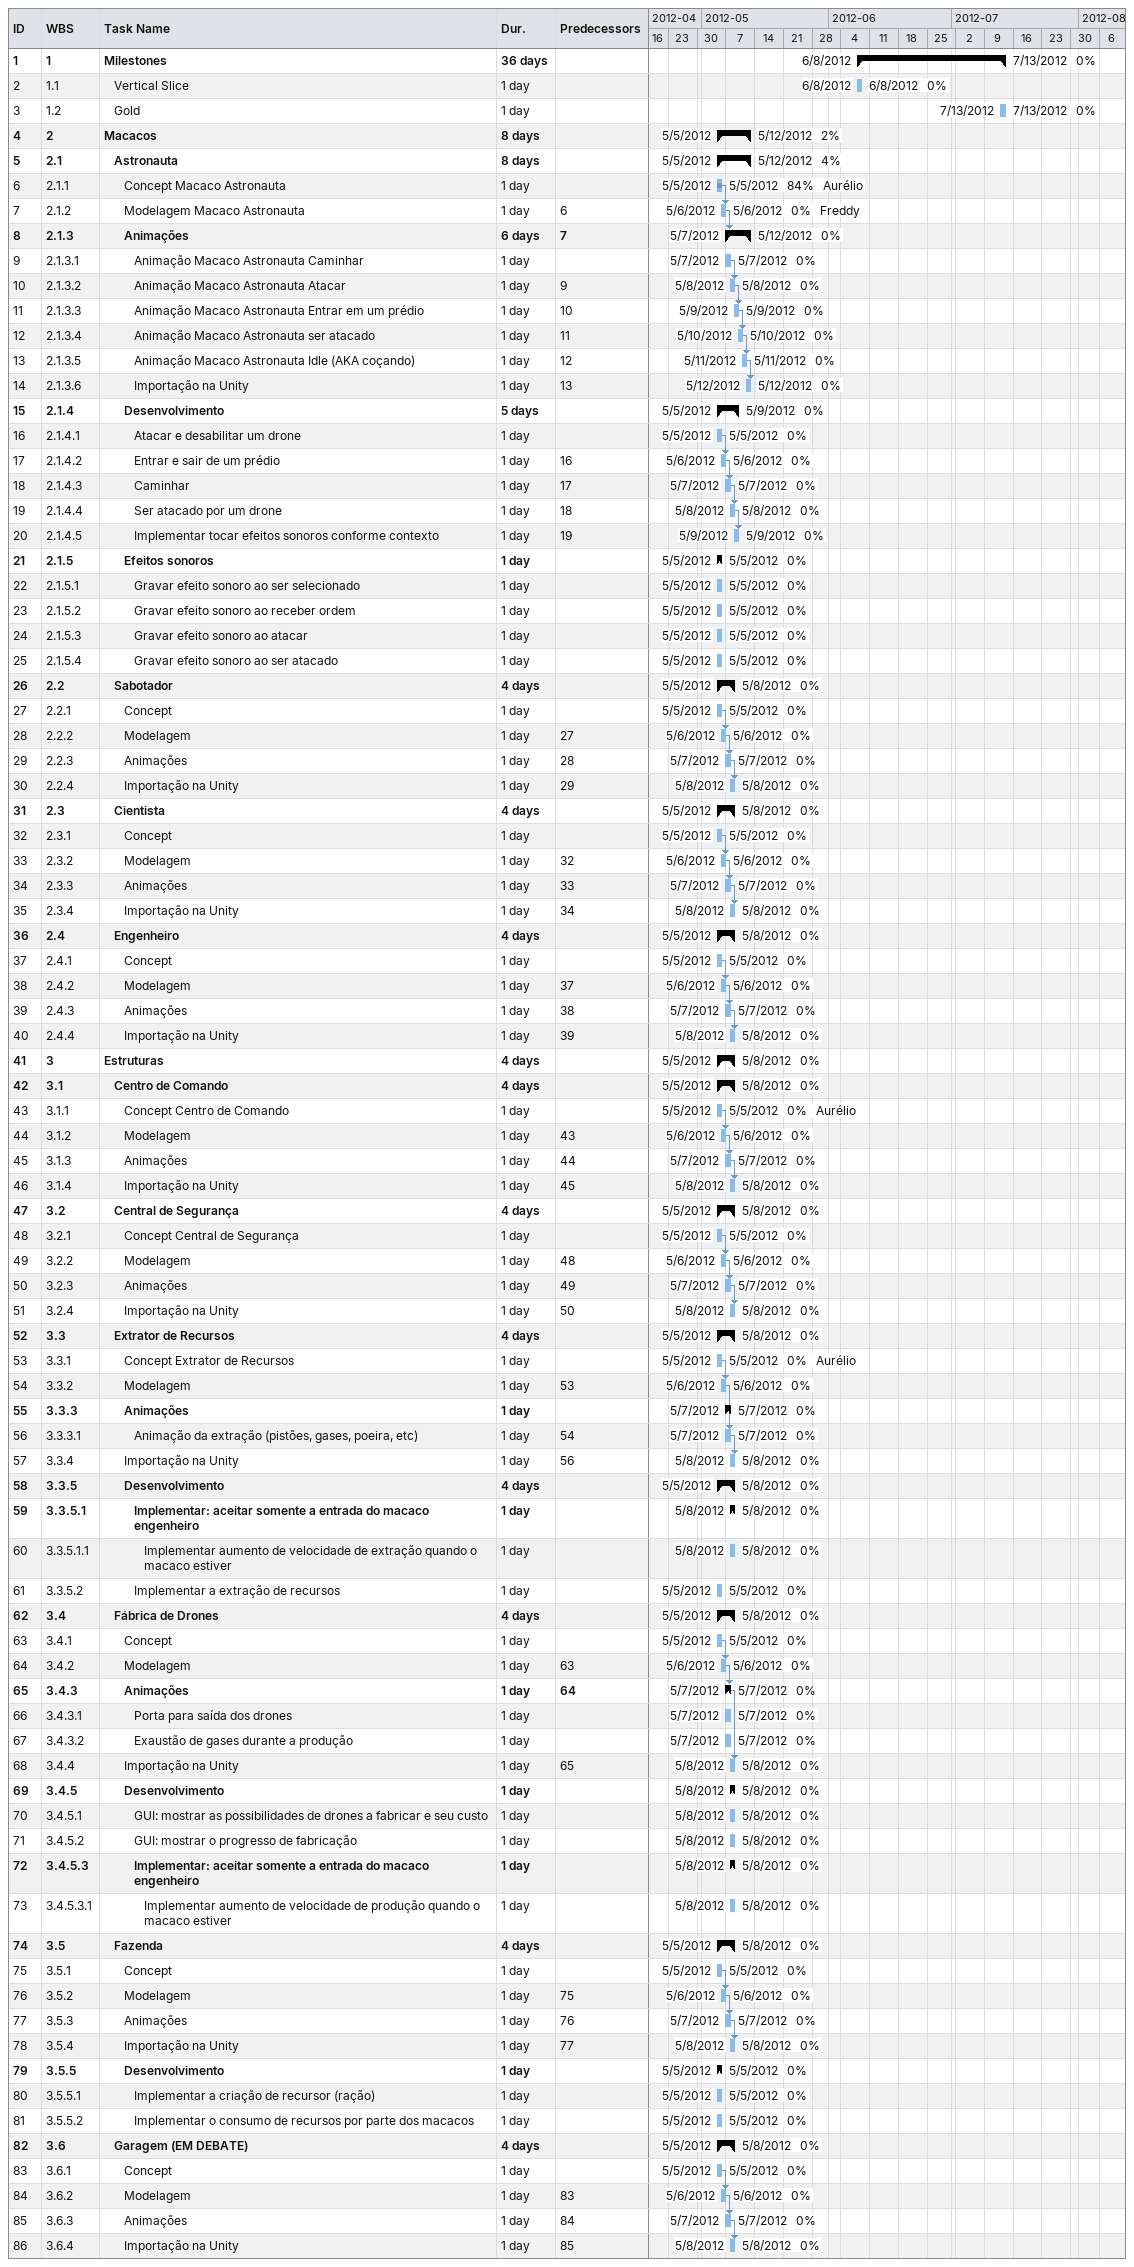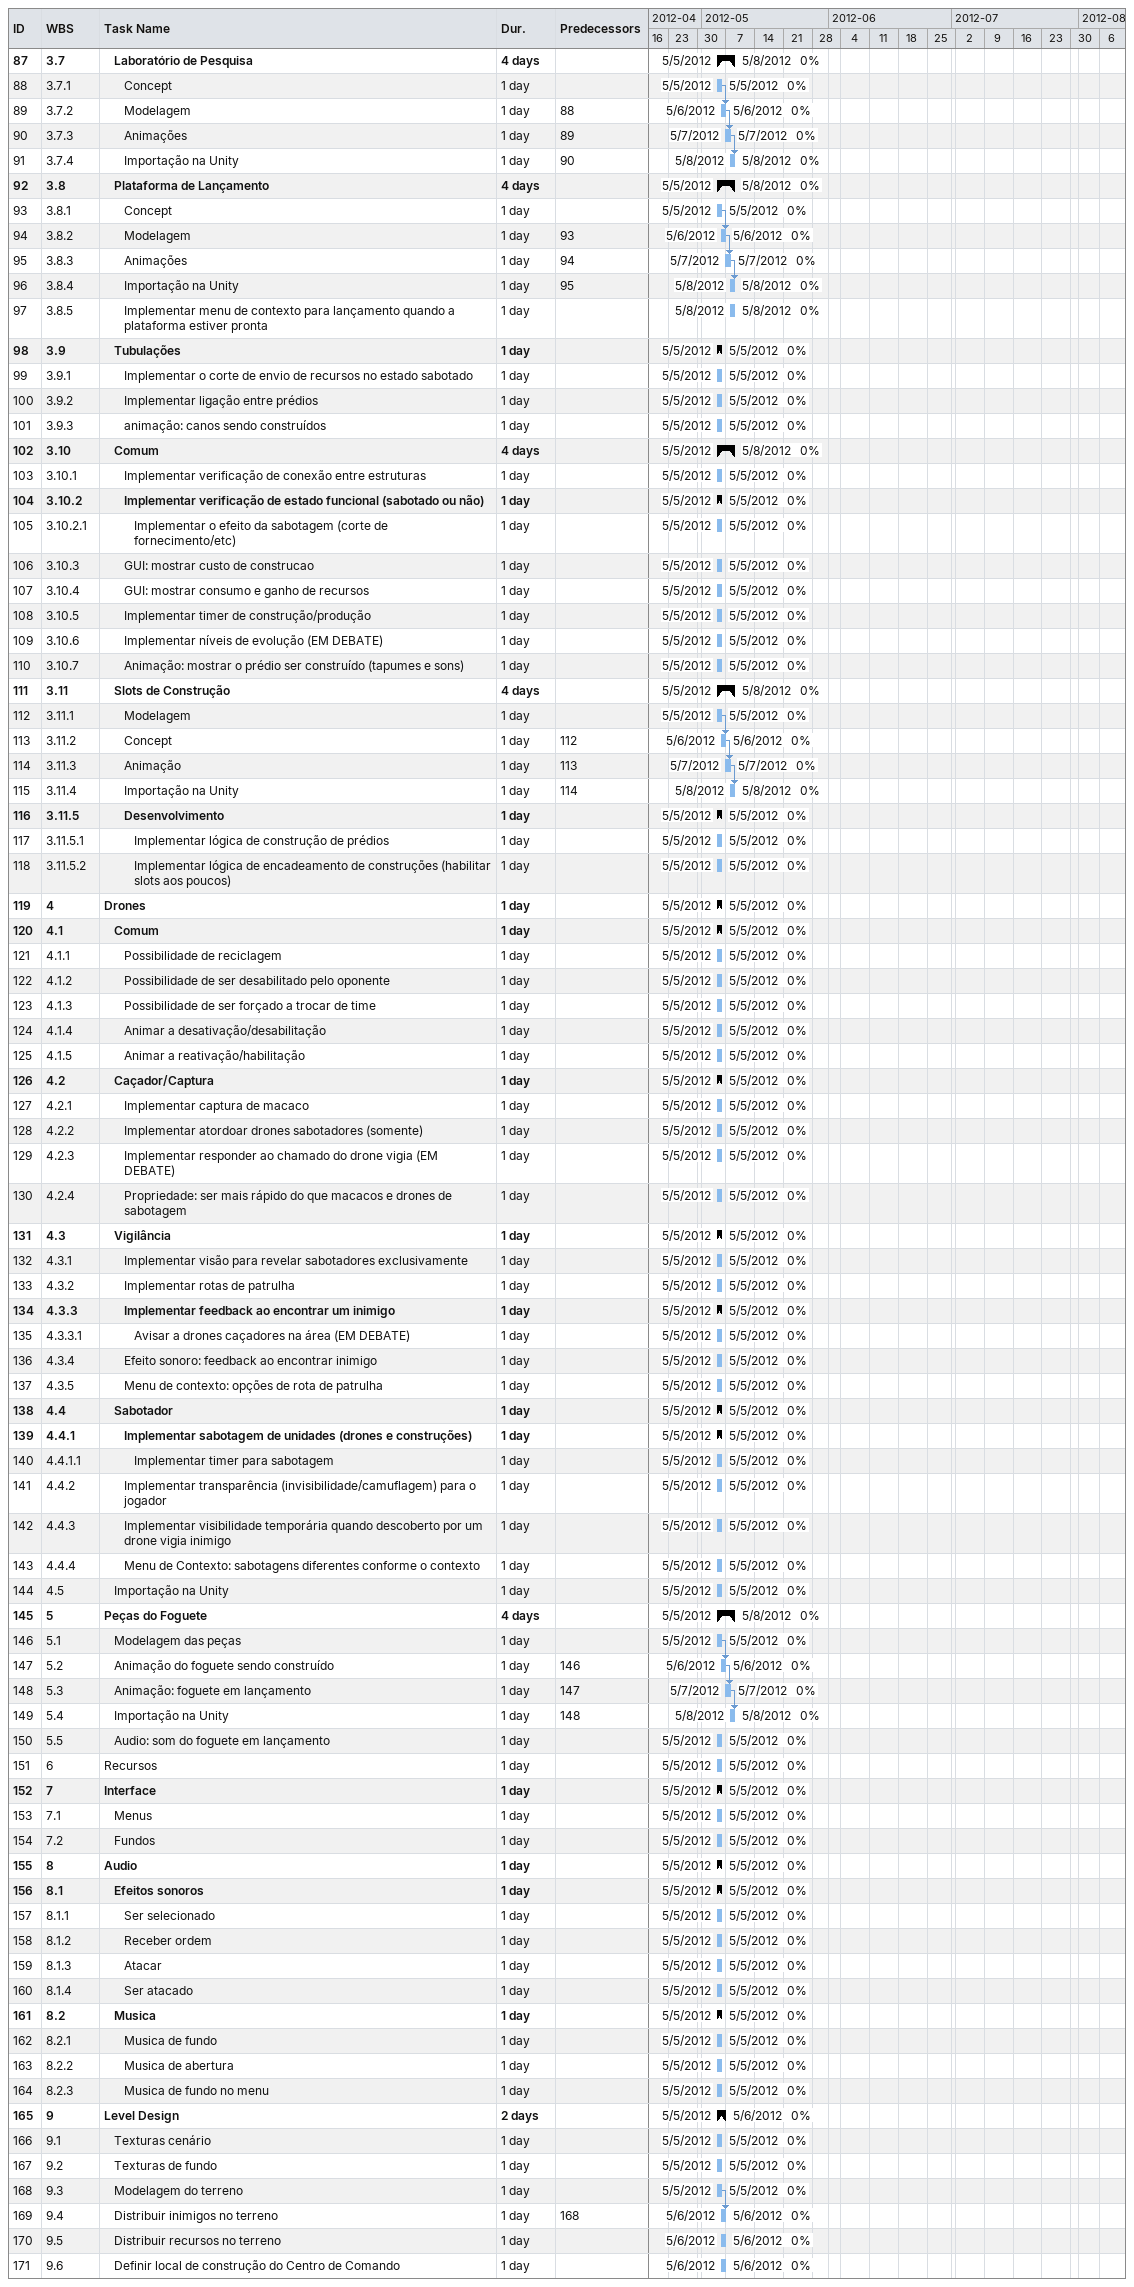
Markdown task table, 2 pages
| ID | WBS | Task | Duration | Start | Finish | Predecessors | Resources | % complete |
|---|---|---|---|---|---|---|---|---|
| 1 | 1 | **Milestones** | 36d | 2012-06-08 | 2012-07-13 |  |  | 0 |
| 2 | 1.1 | Vertical Slice | 1d | 2012-06-08 | 2012-06-08 |  |  | 0 |
| 3 | 1.2 | Gold | 1d | 2012-07-13 | 2012-07-13 |  |  | 0 |
| 4 | 2 | **Macacos** | 8d | 2012-05-05 | 2012-05-12 |  |  | 2 |
| 5 | 2.1 | **Astronauta** | 8d | 2012-05-05 | 2012-05-12 |  |  | 4 |
| 6 | 2.1.1 | Concept Macaco Astronauta | 1d | 2012-05-05 | 2012-05-05 |  | Aurélio | 84 |
| 7 | 2.1.2 | Modelagem Macaco Astronauta | 1d | 2012-05-06 | 2012-05-06 | 6 | Freddy | 0 |
| 8 | 2.1.3 | **Animações** | 6d | 2012-05-07 | 2012-05-12 | 7 |  | 0 |
| 9 | 2.1.3.1 | Animação Macaco Astronauta Caminhar | 1d | 2012-05-07 | 2012-05-07 |  |  | 0 |
| 10 | 2.1.3.2 | Animação Macaco Astronauta Atacar | 1d | 2012-05-08 | 2012-05-08 | 9 |  | 0 |
| 11 | 2.1.3.3 | Animação Macaco Astronauta Entrar em um prédio | 1d | 2012-05-09 | 2012-05-09 | 10 |  | 0 |
| 12 | 2.1.3.4 | Animação Macaco Astronauta ser atacado | 1d | 2012-05-10 | 2012-05-10 | 11 |  | 0 |
| 13 | 2.1.3.5 | Animação Macaco Astronauta Idle (AKA coçando) | 1d | 2012-05-11 | 2012-05-11 | 12 |  | 0 |
| 14 | 2.1.3.6 | Importação na Unity | 1d | 2012-05-12 | 2012-05-12 | 13 |  | 0 |
| 15 | 2.1.4 | **Desenvolvimento** | 5d | 2012-05-05 | 2012-05-09 |  |  | 0 |
| 16 | 2.1.4.1 | Atacar e desabilitar um drone | 1d | 2012-05-05 | 2012-05-05 |  |  | 0 |
| 17 | 2.1.4.2 | Entrar e sair de um prédio | 1d | 2012-05-06 | 2012-05-06 | 16 |  | 0 |
| 18 | 2.1.4.3 | Caminhar | 1d | 2012-05-07 | 2012-05-07 | 17 |  | 0 |
| 19 | 2.1.4.4 | Ser atacado por um drone | 1d | 2012-05-08 | 2012-05-08 | 18 |  | 0 |
| 20 | 2.1.4.5 | Implementar tocar efeitos sonoros conforme contexto | 1d | 2012-05-09 | 2012-05-09 | 19 |  | 0 |
| 21 | 2.1.5 | **Efeitos sonoros** | 1d | 2012-05-05 | 2012-05-05 |  |  | 0 |
| 22 | 2.1.5.1 | Gravar efeito sonoro ao ser selecionado | 1d | 2012-05-05 | 2012-05-05 |  |  | 0 |
| 23 | 2.1.5.2 | Gravar efeito sonoro ao receber ordem | 1d | 2012-05-05 | 2012-05-05 |  |  | 0 |
| 24 | 2.1.5.3 | Gravar efeito sonoro ao atacar | 1d | 2012-05-05 | 2012-05-05 |  |  | 0 |
| 25 | 2.1.5.4 | Gravar efeito sonoro ao ser atacado | 1d | 2012-05-05 | 2012-05-05 |  |  | 0 |
| 26 | 2.2 | **Sabotador** | 4d | 2012-05-05 | 2012-05-08 |  |  | 0 |
| 27 | 2.2.1 | Concept | 1d | 2012-05-05 | 2012-05-05 |  |  | 0 |
| 28 | 2.2.2 | Modelagem | 1d | 2012-05-06 | 2012-05-06 | 27 |  | 0 |
| 29 | 2.2.3 | Animações | 1d | 2012-05-07 | 2012-05-07 | 28 |  | 0 |
| 30 | 2.2.4 | Importação na Unity | 1d | 2012-05-08 | 2012-05-08 | 29 |  | 0 |
| 31 | 2.3 | **Cientista** | 4d | 2012-05-05 | 2012-05-08 |  |  | 0 |
| 32 | 2.3.1 | Concept | 1d | 2012-05-05 | 2012-05-05 |  |  | 0 |
| 33 | 2.3.2 | Modelagem | 1d | 2012-05-06 | 2012-05-06 | 32 |  | 0 |
| 34 | 2.3.3 | Animações | 1d | 2012-05-07 | 2012-05-07 | 33 |  | 0 |
| 35 | 2.3.4 | Importação na Unity | 1d | 2012-05-08 | 2012-05-08 | 34 |  | 0 |
| 36 | 2.4 | **Engenheiro** | 4d | 2012-05-05 | 2012-05-08 |  |  | 0 |
| 37 | 2.4.1 | Concept | 1d | 2012-05-05 | 2012-05-05 |  |  | 0 |
| 38 | 2.4.2 | Modelagem | 1d | 2012-05-06 | 2012-05-06 | 37 |  | 0 |
| 39 | 2.4.3 | Animações | 1d | 2012-05-07 | 2012-05-07 | 38 |  | 0 |
| 40 | 2.4.4 | Importação na Unity | 1d | 2012-05-08 | 2012-05-08 | 39 |  | 0 |
| 41 | 3 | **Estruturas** | 4d | 2012-05-05 | 2012-05-08 |  |  | 0 |
| 42 | 3.1 | **Centro de Comando** | 4d | 2012-05-05 | 2012-05-08 |  |  | 0 |
| 43 | 3.1.1 | Concept Centro de Comando | 1d | 2012-05-05 | 2012-05-05 |  | Aurélio | 0 |
| 44 | 3.1.2 | Modelagem | 1d | 2012-05-06 | 2012-05-06 | 43 |  | 0 |
| 45 | 3.1.3 | Animações | 1d | 2012-05-07 | 2012-05-07 | 44 |  | 0 |
| 46 | 3.1.4 | Importação na Unity | 1d | 2012-05-08 | 2012-05-08 | 45 |  | 0 |
| 47 | 3.2 | **Central de Segurança** | 4d | 2012-05-05 | 2012-05-08 |  |  | 0 |
| 48 | 3.2.1 | Concept Central de Segurança | 1d | 2012-05-05 | 2012-05-05 |  |  | 0 |
| 49 | 3.2.2 | Modelagem | 1d | 2012-05-06 | 2012-05-06 | 48 |  | 0 |
| 50 | 3.2.3 | Animações | 1d | 2012-05-07 | 2012-05-07 | 49 |  | 0 |
| 51 | 3.2.4 | Importação na Unity | 1d | 2012-05-08 | 2012-05-08 | 50 |  | 0 |
| 52 | 3.3 | **Extrator de Recursos** | 4d | 2012-05-05 | 2012-05-08 |  |  | 0 |
| 53 | 3.3.1 | Concept Extrator de Recursos | 1d | 2012-05-05 | 2012-05-05 |  | Aurélio | 0 |
| 54 | 3.3.2 | Modelagem | 1d | 2012-05-06 | 2012-05-06 | 53 |  | 0 |
| 55 | 3.3.3 | **Animações** | 1d | 2012-05-07 | 2012-05-07 |  |  | 0 |
| 56 | 3.3.3.1 | Animação da extração (pistões, gases, poeira, etc) | 1d | 2012-05-07 | 2012-05-07 | 54 |  | 0 |
| 57 | 3.3.4 | Importação na Unity | 1d | 2012-05-08 | 2012-05-08 | 56 |  | 0 |
| 58 | 3.3.5 | **Desenvolvimento** | 4d | 2012-05-05 | 2012-05-08 |  |  | 0 |
| 59 | 3.3.5.1 | **Implementar: aceitar somente a entrada do macaco engenheiro** | 1d | 2012-05-08 | 2012-05-08 |  |  | 0 |
| 60 | 3.3.5.1.1 | Implementar aumento de velocidade de extração quando o macaco estiver | 1d | 2012-05-08 | 2012-05-08 |  |  | 0 |
| 61 | 3.3.5.2 | Implementar a extração de recursos | 1d | 2012-05-05 | 2012-05-05 |  |  | 0 |
| 62 | 3.4 | **Fábrica de Drones** | 4d | 2012-05-05 | 2012-05-08 |  |  | 0 |
| 63 | 3.4.1 | Concept | 1d | 2012-05-05 | 2012-05-05 |  |  | 0 |
| 64 | 3.4.2 | Modelagem | 1d | 2012-05-06 | 2012-05-06 | 63 |  | 0 |
| 65 | 3.4.3 | **Animações** | 1d | 2012-05-07 | 2012-05-07 | 64 |  | 0 |
| 66 | 3.4.3.1 | Porta para saída dos drones | 1d | 2012-05-07 | 2012-05-07 |  |  | 0 |
| 67 | 3.4.3.2 | Exaustão de gases durante a produção | 1d | 2012-05-07 | 2012-05-07 |  |  | 0 |
| 68 | 3.4.4 | Importação na Unity | 1d | 2012-05-08 | 2012-05-08 | 65 |  | 0 |
| 69 | 3.4.5 | **Desenvolvimento** | 1d | 2012-05-08 | 2012-05-08 |  |  | 0 |
| 70 | 3.4.5.1 | GUI: mostrar as possibilidades de drones a fabricar e seu custo | 1d | 2012-05-08 | 2012-05-08 |  |  | 0 |
| 71 | 3.4.5.2 | GUI: mostrar o progresso de fabricação | 1d | 2012-05-08 | 2012-05-08 |  |  | 0 |
| 72 | 3.4.5.3 | **Implementar: aceitar somente a entrada do macaco engenheiro** | 1d | 2012-05-08 | 2012-05-08 |  |  | 0 |
| 73 | 3.4.5.3.1 | Implementar aumento de velocidade de produção quando o macaco estiver | 1d | 2012-05-08 | 2012-05-08 |  |  | 0 |
| 74 | 3.5 | **Fazenda** | 4d | 2012-05-05 | 2012-05-08 |  |  | 0 |
| 75 | 3.5.1 | Concept | 1d | 2012-05-05 | 2012-05-05 |  |  | 0 |
| 76 | 3.5.2 | Modelagem | 1d | 2012-05-06 | 2012-05-06 | 75 |  | 0 |
| 77 | 3.5.3 | Animações | 1d | 2012-05-07 | 2012-05-07 | 76 |  | 0 |
| 78 | 3.5.4 | Importação na Unity | 1d | 2012-05-08 | 2012-05-08 | 77 |  | 0 |
| 79 | 3.5.5 | **Desenvolvimento** | 1d | 2012-05-05 | 2012-05-05 |  |  | 0 |
| 80 | 3.5.5.1 | Implementar a criação de recursor (ração) | 1d | 2012-05-05 | 2012-05-05 |  |  | 0 |
| 81 | 3.5.5.2 | Implementar o consumo de recursos por parte dos macacos | 1d | 2012-05-05 | 2012-05-05 |  |  | 0 |
| 82 | 3.6 | **Garagem (EM DEBATE)** | 4d | 2012-05-05 | 2012-05-08 |  |  | 0 |
| 83 | 3.6.1 | Concept | 1d | 2012-05-05 | 2012-05-05 |  |  | 0 |
| 84 | 3.6.2 | Modelagem | 1d | 2012-05-06 | 2012-05-06 | 83 |  | 0 |
| 85 | 3.6.3 | Animações | 1d | 2012-05-07 | 2012-05-07 | 84 |  | 0 |
| 86 | 3.6.4 | Importação na Unity | 1d | 2012-05-08 | 2012-05-08 | 85 |  | 0 |
| 87 | 3.7 | **Laboratório de Pesquisa** | 4d | 2012-05-05 | 2012-05-08 |  |  | 0 |
| 88 | 3.7.1 | Concept | 1d | 2012-05-05 | 2012-05-05 |  |  | 0 |
| 89 | 3.7.2 | Modelagem | 1d | 2012-05-06 | 2012-05-06 | 88 |  | 0 |
| 90 | 3.7.3 | Animações | 1d | 2012-05-07 | 2012-05-07 | 89 |  | 0 |
| 91 | 3.7.4 | Importação na Unity | 1d | 2012-05-08 | 2012-05-08 | 90 |  | 0 |
| 92 | 3.8 | **Plataforma de Lançamento** | 4d | 2012-05-05 | 2012-05-08 |  |  | 0 |
| 93 | 3.8.1 | Concept | 1d | 2012-05-05 | 2012-05-05 |  |  | 0 |
| 94 | 3.8.2 | Modelagem | 1d | 2012-05-06 | 2012-05-06 | 93 |  | 0 |
| 95 | 3.8.3 | Animações | 1d | 2012-05-07 | 2012-05-07 | 94 |  | 0 |
| 96 | 3.8.4 | Importação na Unity | 1d | 2012-05-08 | 2012-05-08 | 95 |  | 0 |
| 97 | 3.8.5 | Implementar menu de contexto para lançamento quando a plataforma estiver pronta | 1d | 2012-05-08 | 2012-05-08 |  |  | 0 |
| 98 | 3.9 | **Tubulações** | 1d | 2012-05-05 | 2012-05-05 |  |  | 0 |
| 99 | 3.9.1 | Implementar o corte de envio de recursos no estado sabotado | 1d | 2012-05-05 | 2012-05-05 |  |  | 0 |
| 100 | 3.9.2 | Implementar ligação entre prédios | 1d | 2012-05-05 | 2012-05-05 |  |  | 0 |
| 101 | 3.9.3 | animação: canos sendo construídos | 1d | 2012-05-05 | 2012-05-05 |  |  | 0 |
| 102 | 3.10 | **Comum** | 4d | 2012-05-05 | 2012-05-08 |  |  | 0 |
| 103 | 3.10.1 | Implementar verificação de conexão entre estruturas | 1d | 2012-05-05 | 2012-05-05 |  |  | 0 |
| 104 | 3.10.2 | **Implementar verificação de estado funcional (sabotado ou não)** | 1d | 2012-05-05 | 2012-05-05 |  |  | 0 |
| 105 | 3.10.2.1 | Implementar o efeito da sabotagem (corte de fornecimento/etc) | 1d | 2012-05-05 | 2012-05-05 |  |  | 0 |
| 106 | 3.10.3 | GUI: mostrar custo de construcao | 1d | 2012-05-05 | 2012-05-05 |  |  | 0 |
| 107 | 3.10.4 | GUI: mostrar consumo e ganho de recursos | 1d | 2012-05-05 | 2012-05-05 |  |  | 0 |
| 108 | 3.10.5 | Implementar timer de construção/produção | 1d | 2012-05-05 | 2012-05-05 |  |  | 0 |
| 109 | 3.10.6 | Implementar níveis de evolução (EM DEBATE) | 1d | 2012-05-05 | 2012-05-05 |  |  | 0 |
| 110 | 3.10.7 | Animação: mostrar o prédio ser construído (tapumes e sons) | 1d | 2012-05-05 | 2012-05-05 |  |  | 0 |
| 111 | 3.11 | **Slots de Construção** | 4d | 2012-05-05 | 2012-05-08 |  |  | 0 |
| 112 | 3.11.1 | Modelagem | 1d | 2012-05-05 | 2012-05-05 |  |  | 0 |
| 113 | 3.11.2 | Concept | 1d | 2012-05-06 | 2012-05-06 | 112 |  | 0 |
| 114 | 3.11.3 | Animação | 1d | 2012-05-07 | 2012-05-07 | 113 |  | 0 |
| 115 | 3.11.4 | Importação na Unity | 1d | 2012-05-08 | 2012-05-08 | 114 |  | 0 |
| 116 | 3.11.5 | **Desenvolvimento** | 1d | 2012-05-05 | 2012-05-05 |  |  | 0 |
| 117 | 3.11.5.1 | Implementar lógica de construção de prédios | 1d | 2012-05-05 | 2012-05-05 |  |  | 0 |
| 118 | 3.11.5.2 | Implementar lógica de encadeamento de construções (habilitar slots aos poucos) | 1d | 2012-05-05 | 2012-05-05 |  |  | 0 |
| 119 | 4 | **Drones** | 1d | 2012-05-05 | 2012-05-05 |  |  | 0 |
| 120 | 4.1 | **Comum** | 1d | 2012-05-05 | 2012-05-05 |  |  | 0 |
| 121 | 4.1.1 | Possibilidade de reciclagem | 1d | 2012-05-05 | 2012-05-05 |  |  | 0 |
| 122 | 4.1.2 | Possibilidade de ser desabilitado pelo oponente | 1d | 2012-05-05 | 2012-05-05 |  |  | 0 |
| 123 | 4.1.3 | Possibilidade de ser forçado a trocar de time | 1d | 2012-05-05 | 2012-05-05 |  |  | 0 |
| 124 | 4.1.4 | Animar a desativação/desabilitação | 1d | 2012-05-05 | 2012-05-05 |  |  | 0 |
| 125 | 4.1.5 | Animar a reativação/habilitação | 1d | 2012-05-05 | 2012-05-05 |  |  | 0 |
| 126 | 4.2 | **Caçador/Captura** | 1d | 2012-05-05 | 2012-05-05 |  |  | 0 |
| 127 | 4.2.1 | Implementar captura de macaco | 1d | 2012-05-05 | 2012-05-05 |  |  | 0 |
| 128 | 4.2.2 | Implementar atordoar drones sabotadores (somente) | 1d | 2012-05-05 | 2012-05-05 |  |  | 0 |
| 129 | 4.2.3 | Implementar responder ao chamado do drone vigia (EM DEBATE) | 1d | 2012-05-05 | 2012-05-05 |  |  | 0 |
| 130 | 4.2.4 | Propriedade: ser mais rápido do que macacos e drones de sabotagem | 1d | 2012-05-05 | 2012-05-05 |  |  | 0 |
| 131 | 4.3 | **Vigilância** | 1d | 2012-05-05 | 2012-05-05 |  |  | 0 |
| 132 | 4.3.1 | Implementar visão para revelar sabotadores exclusivamente | 1d | 2012-05-05 | 2012-05-05 |  |  | 0 |
| 133 | 4.3.2 | Implementar rotas de patrulha | 1d | 2012-05-05 | 2012-05-05 |  |  | 0 |
| 134 | 4.3.3 | **Implementar feedback ao encontrar um inimigo** | 1d | 2012-05-05 | 2012-05-05 |  |  | 0 |
| 135 | 4.3.3.1 | Avisar a drones caçadores na área (EM DEBATE) | 1d | 2012-05-05 | 2012-05-05 |  |  | 0 |
| 136 | 4.3.4 | Efeito sonoro: feedback ao encontrar inimigo | 1d | 2012-05-05 | 2012-05-05 |  |  | 0 |
| 137 | 4.3.5 | Menu de contexto: opções de rota de patrulha | 1d | 2012-05-05 | 2012-05-05 |  |  | 0 |
| 138 | 4.4 | **Sabotador** | 1d | 2012-05-05 | 2012-05-05 |  |  | 0 |
| 139 | 4.4.1 | **Implementar sabotagem de unidades (drones e construções)** | 1d | 2012-05-05 | 2012-05-05 |  |  | 0 |
| 140 | 4.4.1.1 | Implementar timer para sabotagem | 1d | 2012-05-05 | 2012-05-05 |  |  | 0 |
| 141 | 4.4.2 | Implementar transparência (invisibilidade/camuflagem) para o jogador | 1d | 2012-05-05 | 2012-05-05 |  |  | 0 |
| 142 | 4.4.3 | Implementar visibilidade temporária quando descoberto por um drone vigia inimigo | 1d | 2012-05-05 | 2012-05-05 |  |  | 0 |
| 143 | 4.4.4 | Menu de Contexto: sabotagens diferentes conforme o contexto | 1d | 2012-05-05 | 2012-05-05 |  |  | 0 |
| 144 | 4.5 | Importação na Unity | 1d | 2012-05-05 | 2012-05-05 |  |  | 0 |
| 145 | 5 | **Peças do Foguete** | 4d | 2012-05-05 | 2012-05-08 |  |  | 0 |
| 146 | 5.1 | Modelagem das peças | 1d | 2012-05-05 | 2012-05-05 |  |  | 0 |
| 147 | 5.2 | Animação do foguete sendo construído | 1d | 2012-05-06 | 2012-05-06 | 146 |  | 0 |
| 148 | 5.3 | Animação: foguete em lançamento | 1d | 2012-05-07 | 2012-05-07 | 147 |  | 0 |
| 149 | 5.4 | Importação na Unity | 1d | 2012-05-08 | 2012-05-08 | 148 |  | 0 |
| 150 | 5.5 | Audio: som do foguete em lançamento | 1d | 2012-05-05 | 2012-05-05 |  |  | 0 |
| 151 | 6 | Recursos | 1d | 2012-05-05 | 2012-05-05 |  |  | 0 |
| 152 | 7 | **Interface** | 1d | 2012-05-05 | 2012-05-05 |  |  | 0 |
| 153 | 7.1 | Menus | 1d | 2012-05-05 | 2012-05-05 |  |  | 0 |
| 154 | 7.2 | Fundos | 1d | 2012-05-05 | 2012-05-05 |  |  | 0 |
| 155 | 8 | **Audio** | 1d | 2012-05-05 | 2012-05-05 |  |  | 0 |
| 156 | 8.1 | **Efeitos sonoros** | 1d | 2012-05-05 | 2012-05-05 |  |  | 0 |
| 157 | 8.1.1 | Ser selecionado | 1d | 2012-05-05 | 2012-05-05 |  |  | 0 |
| 158 | 8.1.2 | Receber ordem | 1d | 2012-05-05 | 2012-05-05 |  |  | 0 |
| 159 | 8.1.3 | Atacar | 1d | 2012-05-05 | 2012-05-05 |  |  | 0 |
| 160 | 8.1.4 | Ser atacado | 1d | 2012-05-05 | 2012-05-05 |  |  | 0 |
| 161 | 8.2 | **Musica** | 1d | 2012-05-05 | 2012-05-05 |  |  | 0 |
| 162 | 8.2.1 | Musica de fundo | 1d | 2012-05-05 | 2012-05-05 |  |  | 0 |
| 163 | 8.2.2 | Musica de abertura | 1d | 2012-05-05 | 2012-05-05 |  |  | 0 |
| 164 | 8.2.3 | Musica de fundo no menu | 1d | 2012-05-05 | 2012-05-05 |  |  | 0 |
| 165 | 9 | **Level Design** | 2d | 2012-05-05 | 2012-05-06 |  |  | 0 |
| 166 | 9.1 | Texturas cenário | 1d | 2012-05-05 | 2012-05-05 |  |  | 0 |
| 167 | 9.2 | Texturas de fundo | 1d | 2012-05-05 | 2012-05-05 |  |  | 0 |
| 168 | 9.3 | Modelagem do terreno | 1d | 2012-05-05 | 2012-05-05 |  |  | 0 |
| 169 | 9.4 | Distribuir inimigos no terreno | 1d | 2012-05-06 | 2012-05-06 | 168 |  | 0 |
| 170 | 9.5 | Distribuir recursos no terreno | 1d | 2012-05-06 | 2012-05-06 |  |  | 0 |
| 171 | 9.6 | Definir local de construção do Centro de Comando | 1d | 2012-05-06 | 2012-05-06 |  |  | 0 |
